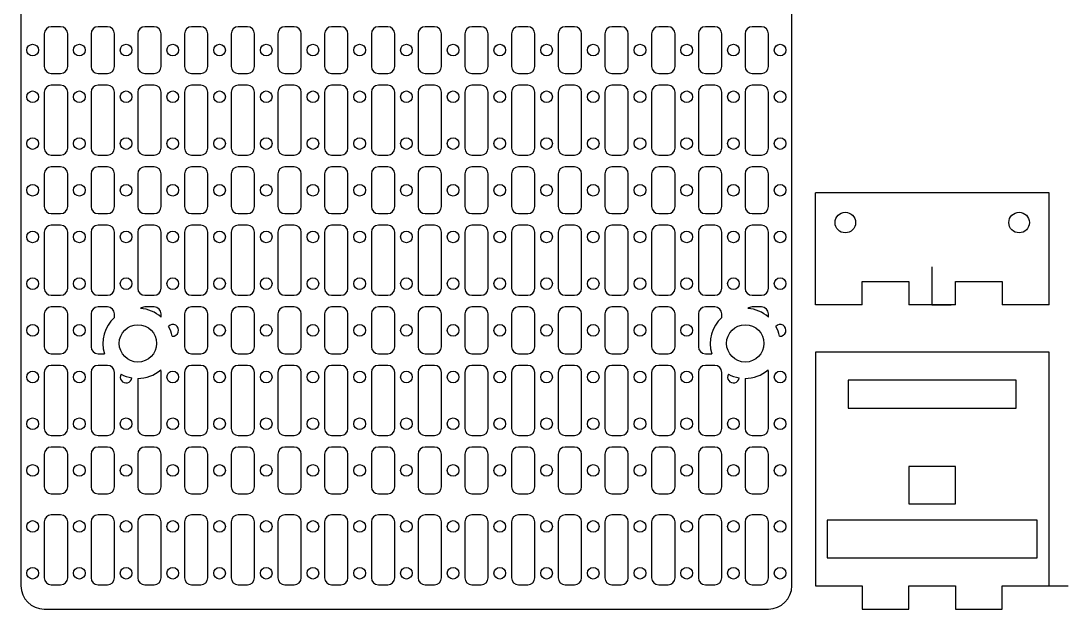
# Model space of a CAD drawing. Header units: millimetres. Extents: x -845 to 314, y -782 to 32.
# Drawn here: x -520 to -295.8, y -235 to -109.1 of the extents above; entities that cross this region are included whole.
import ezdxf

# ---------------------------------------------------------------- set-up
doc = ezdxf.new("R2010")
doc.units = ezdxf.units.MM
doc.header["$PDSIZE"] = -1

msp = doc.modelspace()

# ---------------------------------------------------------------- linework, layer by layer
at = {"color": 7, "linetype": 'Continuous', "lineweight": 25}
for p, q in [((-519.95, 27.18), (-519.95, -230)), ((-354.95, -230), (-354.95, 27.18)), ((-514.95, -111.82), (-514.95, -118.82)), ((-511.45, -110.32), (-513.45, -110.32)), ((-509.95, -118.82), (-509.95, -111.82)), ((-504.95, -111.82), (-504.95, -118.82)), ((-501.45, -110.32), (-503.45, -110.32)), ((-499.95, -118.82), (-499.95, -111.82)), ((-494.95, -111.82), (-494.95, -118.82)), ((-491.45, -110.32), (-493.45, -110.32)), ((-489.95, -118.82), (-489.95, -111.82)), ((-484.95, -111.82), (-484.95, -118.82)), ((-481.45, -110.32), (-483.45, -110.32)), ((-479.95, -118.82), (-479.95, -111.82)), ((-474.95, -111.82), (-474.95, -118.82)), ((-471.45, -110.32), (-473.45, -110.32)), ((-469.95, -118.82), (-469.95, -111.82)), ((-464.95, -111.82), (-464.95, -118.82)), ((-461.45, -110.32), (-463.45, -110.32)), ((-459.95, -118.82), (-459.95, -111.82)), ((-454.95, -111.82), (-454.95, -118.82)), ((-451.45, -110.32), (-453.45, -110.32)), ((-449.95, -118.82), (-449.95, -111.82)), ((-444.95, -111.82), (-444.95, -118.82)), ((-441.45, -110.32), (-443.45, -110.32)), ((-439.95, -118.82), (-439.95, -111.82)), ((-434.95, -111.82), (-434.95, -118.82)), ((-431.45, -110.32), (-433.45, -110.32)), ((-429.95, -118.82), (-429.95, -111.82)), ((-424.95, -111.82), (-424.95, -118.82)), ((-421.45, -110.32), (-423.45, -110.32)), ((-419.95, -118.82), (-419.95, -111.82)), ((-414.95, -111.82), (-414.95, -118.82)), ((-411.45, -110.32), (-413.45, -110.32)), ((-409.95, -118.82), (-409.95, -111.82)), ((-404.95, -111.82), (-404.95, -118.82)), ((-401.45, -110.32), (-403.45, -110.32)), ((-399.95, -118.82), (-399.95, -111.82)), ((-394.95, -111.82), (-394.95, -118.82)), ((-391.45, -110.32), (-393.45, -110.32)), ((-389.95, -118.82), (-389.95, -111.82)), ((-384.95, -111.82), (-384.95, -118.82)), ((-381.45, -110.32), (-383.45, -110.32)), ((-379.95, -118.82), (-379.95, -111.82)), ((-374.95, -111.82), (-374.95, -118.82)), ((-371.45, -110.32), (-373.45, -110.32)), ((-369.95, -118.82), (-369.95, -111.82)), ((-364.95, -111.82), (-364.95, -118.82)), ((-361.45, -110.32), (-363.45, -110.32)), ((-359.95, -118.82), (-359.95, -111.82)), ((-513.45, -120.32), (-511.45, -120.32)), ((-503.45, -120.32), (-501.45, -120.32)), ((-493.45, -120.32), (-491.45, -120.32)), ((-483.45, -120.32), (-481.45, -120.32)), ((-473.45, -120.32), (-471.45, -120.32)), ((-463.45, -120.32), (-461.45, -120.32)), ((-453.45, -120.32), (-451.45, -120.32)), ((-443.45, -120.32), (-441.45, -120.32)), ((-433.45, -120.32), (-431.45, -120.32)), ((-423.45, -120.32), (-421.45, -120.32)), ((-413.45, -120.32), (-411.45, -120.32)), ((-403.45, -120.32), (-401.45, -120.32)), ((-393.45, -120.32), (-391.45, -120.32)), ((-383.45, -120.32), (-381.45, -120.32)), ((-373.45, -120.32), (-371.45, -120.32)), ((-363.45, -120.32), (-361.45, -120.32)), ((-511.45, -122.82), (-513.45, -122.82)), ((-501.45, -122.82), (-503.45, -122.82)), ((-491.45, -122.82), (-493.45, -122.82)), ((-481.45, -122.82), (-483.45, -122.82)), ((-471.45, -122.82), (-473.45, -122.82)), ((-461.45, -122.82), (-463.45, -122.82)), ((-451.45, -122.82), (-453.45, -122.82)), ((-441.45, -122.82), (-443.45, -122.82)), ((-431.45, -122.82), (-433.45, -122.82)), ((-421.45, -122.82), (-423.45, -122.82)), ((-411.45, -122.82), (-413.45, -122.82)), ((-401.45, -122.82), (-403.45, -122.82)), ((-391.45, -122.82), (-393.45, -122.82)), ((-381.45, -122.82), (-383.45, -122.82)), ((-371.45, -122.82), (-373.45, -122.82)), ((-361.45, -122.82), (-363.45, -122.82)), ((-514.95, -124.32), (-514.95, -136.32)), ((-509.95, -136.32), (-509.95, -124.32)), ((-504.95, -124.32), (-504.95, -136.32)), ((-499.95, -136.32), (-499.95, -124.32)), ((-494.95, -124.32), (-494.95, -136.32)), ((-489.95, -136.32), (-489.95, -124.32)), ((-484.95, -124.32), (-484.95, -136.32)), ((-479.95, -136.32), (-479.95, -124.32)), ((-474.95, -124.32), (-474.95, -136.32)), ((-469.95, -136.32), (-469.95, -124.32)), ((-464.95, -124.32), (-464.95, -136.32)), ((-459.95, -136.32), (-459.95, -124.32)), ((-454.95, -124.32), (-454.95, -136.32)), ((-449.95, -136.32), (-449.95, -124.32)), ((-444.95, -124.32), (-444.95, -136.32)), ((-439.95, -136.32), (-439.95, -124.32)), ((-434.95, -124.32), (-434.95, -136.32)), ((-429.95, -136.32), (-429.95, -124.32)), ((-424.95, -124.32), (-424.95, -136.32)), ((-419.95, -136.32), (-419.95, -124.32)), ((-414.95, -124.32), (-414.95, -136.32)), ((-409.95, -136.32), (-409.95, -124.32)), ((-404.95, -124.32), (-404.95, -136.32)), ((-399.95, -136.32), (-399.95, -124.32)), ((-394.95, -124.32), (-394.95, -136.32)), ((-389.95, -136.32), (-389.95, -124.32)), ((-384.95, -124.32), (-384.95, -136.32)), ((-379.95, -136.32), (-379.95, -124.32)), ((-374.95, -124.32), (-374.95, -136.32)), ((-369.95, -136.32), (-369.95, -124.32)), ((-364.95, -124.32), (-364.95, -136.32)), ((-359.95, -136.32), (-359.95, -124.32)), ((-513.45, -137.82), (-511.45, -137.82)), ((-503.45, -137.82), (-501.45, -137.82)), ((-493.45, -137.82), (-491.45, -137.82)), ((-483.45, -137.82), (-481.45, -137.82)), ((-473.45, -137.82), (-471.45, -137.82)), ((-463.45, -137.82), (-461.45, -137.82)), ((-453.45, -137.82), (-451.45, -137.82)), ((-443.45, -137.82), (-441.45, -137.82)), ((-433.45, -137.82), (-431.45, -137.82)), ((-423.45, -137.82), (-421.45, -137.82)), ((-413.45, -137.82), (-411.45, -137.82)), ((-403.45, -137.82), (-401.45, -137.82)), ((-393.45, -137.82), (-391.45, -137.82)), ((-383.45, -137.82), (-381.45, -137.82)), ((-373.45, -137.82), (-371.45, -137.82)), ((-363.45, -137.82), (-361.45, -137.82)), ((-511.45, -140.32), (-513.45, -140.32)), ((-501.45, -140.32), (-503.45, -140.32)), ((-491.45, -140.32), (-493.45, -140.32)), ((-481.45, -140.32), (-483.45, -140.32)), ((-471.45, -140.32), (-473.45, -140.32)), ((-461.45, -140.32), (-463.45, -140.32)), ((-451.45, -140.32), (-453.45, -140.32)), ((-441.45, -140.32), (-443.45, -140.32)), ((-431.45, -140.32), (-433.45, -140.32)), ((-421.45, -140.32), (-423.45, -140.32)), ((-411.45, -140.32), (-413.45, -140.32)), ((-401.45, -140.32), (-403.45, -140.32)), ((-391.45, -140.32), (-393.45, -140.32)), ((-381.45, -140.32), (-383.45, -140.32)), ((-371.45, -140.32), (-373.45, -140.32)), ((-361.45, -140.32), (-363.45, -140.32)), ((-514.95, -141.82), (-514.95, -148.82)), ((-509.95, -148.82), (-509.95, -141.82)), ((-504.95, -141.82), (-504.95, -148.82)), ((-499.95, -148.82), (-499.95, -141.82)), ((-494.95, -141.82), (-494.95, -148.82)), ((-489.95, -148.82), (-489.95, -141.82)), ((-484.95, -141.82), (-484.95, -148.82)), ((-479.95, -148.82), (-479.95, -141.82)), ((-474.95, -141.82), (-474.95, -148.82)), ((-469.95, -148.82), (-469.95, -141.82)), ((-464.95, -141.82), (-464.95, -148.82)), ((-459.95, -148.82), (-459.95, -141.82)), ((-454.95, -141.82), (-454.95, -148.82)), ((-449.95, -148.82), (-449.95, -141.82)), ((-444.95, -141.82), (-444.95, -148.82)), ((-439.95, -148.82), (-439.95, -141.82)), ((-434.95, -141.82), (-434.95, -148.82)), ((-429.95, -148.82), (-429.95, -141.82)), ((-424.95, -141.82), (-424.95, -148.82)), ((-419.95, -148.82), (-419.95, -141.82)), ((-414.95, -141.82), (-414.95, -148.82)), ((-409.95, -148.82), (-409.95, -141.82)), ((-404.95, -141.82), (-404.95, -148.82)), ((-399.95, -148.82), (-399.95, -141.82)), ((-394.95, -141.82), (-394.95, -148.82)), ((-389.95, -148.82), (-389.95, -141.82)), ((-384.95, -141.82), (-384.95, -148.82)), ((-379.95, -148.82), (-379.95, -141.82)), ((-374.95, -141.82), (-374.95, -148.82)), ((-369.95, -148.82), (-369.95, -141.82)), ((-364.95, -141.82), (-364.95, -148.82)), ((-359.95, -148.82), (-359.95, -141.82)), ((-349.9, -169.85), (-349.9, -145.85)), ((-299.9, -145.85), (-349.9, -145.85)), ((-299.9, -169.85), (-299.9, -145.85)), ((-513.45, -150.32), (-511.45, -150.32)), ((-503.45, -150.32), (-501.45, -150.32)), ((-493.45, -150.32), (-491.45, -150.32)), ((-483.45, -150.32), (-481.45, -150.32)), ((-473.45, -150.32), (-471.45, -150.32)), ((-463.45, -150.32), (-461.45, -150.32)), ((-453.45, -150.32), (-451.45, -150.32)), ((-443.45, -150.32), (-441.45, -150.32)), ((-433.45, -150.32), (-431.45, -150.32)), ((-423.45, -150.32), (-421.45, -150.32)), ((-413.45, -150.32), (-411.45, -150.32)), ((-403.45, -150.32), (-401.45, -150.32)), ((-393.45, -150.32), (-391.45, -150.32)), ((-383.45, -150.32), (-381.45, -150.32)), ((-373.45, -150.32), (-371.45, -150.32)), ((-363.45, -150.32), (-361.45, -150.32)), ((-514.95, -154.32), (-514.95, -166.32)), ((-511.45, -152.82), (-513.45, -152.82)), ((-509.95, -166.32), (-509.95, -154.32)), ((-504.95, -154.32), (-504.95, -166.32)), ((-501.45, -152.82), (-503.45, -152.82)), ((-499.95, -166.32), (-499.95, -154.32)), ((-494.95, -154.32), (-494.95, -166.32)), ((-491.45, -152.82), (-493.45, -152.82)), ((-489.95, -166.32), (-489.95, -154.32)), ((-484.95, -154.32), (-484.95, -166.32)), ((-481.45, -152.82), (-483.45, -152.82)), ((-479.95, -166.32), (-479.95, -154.32)), ((-474.95, -154.32), (-474.95, -166.32)), ((-471.45, -152.82), (-473.45, -152.82)), ((-469.95, -166.32), (-469.95, -154.32)), ((-464.95, -154.32), (-464.95, -166.32)), ((-461.45, -152.82), (-463.45, -152.82)), ((-459.95, -166.32), (-459.95, -154.32)), ((-454.95, -154.32), (-454.95, -166.32)), ((-451.45, -152.82), (-453.45, -152.82)), ((-449.95, -166.32), (-449.95, -154.32)), ((-444.95, -154.32), (-444.95, -166.32)), ((-441.45, -152.82), (-443.45, -152.82)), ((-439.95, -166.32), (-439.95, -154.32)), ((-434.95, -154.32), (-434.95, -166.32)), ((-431.45, -152.82), (-433.45, -152.82)), ((-429.95, -166.32), (-429.95, -154.32)), ((-424.95, -154.32), (-424.95, -166.32)), ((-421.45, -152.82), (-423.45, -152.82)), ((-419.95, -166.32), (-419.95, -154.32)), ((-414.95, -154.32), (-414.95, -166.32)), ((-411.45, -152.82), (-413.45, -152.82)), ((-409.95, -166.32), (-409.95, -154.32)), ((-404.95, -154.32), (-404.95, -166.32)), ((-401.45, -152.82), (-403.45, -152.82)), ((-399.95, -166.32), (-399.95, -154.32)), ((-394.95, -154.32), (-394.95, -166.32)), ((-391.45, -152.82), (-393.45, -152.82)), ((-389.95, -166.32), (-389.95, -154.32)), ((-384.95, -154.32), (-384.95, -166.32)), ((-381.45, -152.82), (-383.45, -152.82)), ((-379.95, -166.32), (-379.95, -154.32)), ((-374.95, -154.32), (-374.95, -166.32)), ((-371.45, -152.82), (-373.45, -152.82)), ((-369.95, -166.32), (-369.95, -154.32)), ((-364.95, -154.32), (-364.95, -166.32)), ((-361.45, -152.82), (-363.45, -152.82)), ((-359.95, -166.32), (-359.95, -154.32)), ((-339.9, -164.85), (-329.9, -164.85)), ((-339.9, -169.85), (-339.9, -164.85)), ((-329.9, -164.85), (-329.9, -169.85)), ((-319.9, -164.85), (-309.9, -164.85)), ((-319.9, -169.85), (-319.9, -164.85)), ((-309.9, -164.85), (-309.9, -169.85)), ((-513.45, -167.82), (-511.45, -167.82)), ((-503.45, -167.82), (-501.45, -167.82)), ((-493.45, -167.82), (-491.45, -167.82)), ((-483.45, -167.82), (-481.45, -167.82)), ((-473.45, -167.82), (-471.45, -167.82)), ((-463.45, -167.82), (-461.45, -167.82)), ((-453.45, -167.82), (-451.45, -167.82)), ((-443.45, -167.82), (-441.45, -167.82)), ((-433.45, -167.82), (-431.45, -167.82)), ((-423.45, -167.82), (-421.45, -167.82)), ((-413.45, -167.82), (-411.45, -167.82)), ((-403.45, -167.82), (-401.45, -167.82)), ((-393.45, -167.82), (-391.45, -167.82)), ((-383.45, -167.82), (-381.45, -167.82)), ((-373.45, -167.82), (-371.45, -167.82)), ((-363.45, -167.82), (-361.45, -167.82)), ((-511.45, -170.32), (-513.45, -170.32)), ((-501.45, -170.32), (-503.45, -170.32)), ((-491.45, -170.32), (-493.45, -170.32)), ((-481.45, -170.32), (-483.45, -170.32)), ((-471.45, -170.32), (-473.45, -170.32)), ((-461.45, -170.32), (-463.45, -170.32)), ((-451.45, -170.32), (-453.45, -170.32)), ((-441.45, -170.32), (-443.45, -170.32)), ((-431.45, -170.32), (-433.45, -170.32)), ((-421.45, -170.32), (-423.45, -170.32)), ((-411.45, -170.32), (-413.45, -170.32)), ((-401.45, -170.32), (-403.45, -170.32)), ((-391.45, -170.32), (-393.45, -170.32)), ((-381.45, -170.32), (-383.45, -170.32)), ((-371.45, -170.32), (-373.45, -170.32)), ((-361.45, -170.32), (-363.45, -170.32)), ((-339.9, -169.85), (-349.9, -169.85)), ((-319.9, -169.85), (-329.9, -169.85)), ((-299.9, -169.85), (-309.9, -169.85)), ((-514.95, -171.82), (-514.95, -178.82)), ((-509.95, -178.82), (-509.95, -171.82)), ((-504.95, -171.82), (-504.95, -178.82)), ((-499.95, -172.55), (-499.95, -171.82)), ((-489.95, -172.49), (-489.95, -171.82)), ((-484.95, -171.82), (-484.95, -178.82)), ((-479.95, -178.82), (-479.95, -171.82)), ((-474.95, -171.82), (-474.95, -178.82)), ((-469.95, -178.82), (-469.95, -171.82)), ((-464.95, -171.82), (-464.95, -178.82)), ((-459.95, -178.82), (-459.95, -171.82)), ((-454.95, -171.82), (-454.95, -178.82)), ((-449.95, -178.82), (-449.95, -171.82)), ((-444.95, -171.82), (-444.95, -178.82)), ((-439.95, -178.82), (-439.95, -171.82)), ((-434.95, -171.82), (-434.95, -178.82)), ((-429.95, -178.82), (-429.95, -171.82)), ((-424.95, -171.82), (-424.95, -178.82)), ((-419.95, -178.82), (-419.95, -171.82)), ((-414.95, -171.82), (-414.95, -178.82)), ((-409.95, -178.82), (-409.95, -171.82)), ((-404.95, -171.82), (-404.95, -178.82)), ((-399.95, -178.82), (-399.95, -171.82)), ((-394.95, -171.82), (-394.95, -178.82)), ((-389.95, -178.82), (-389.95, -171.82)), ((-384.95, -171.82), (-384.95, -178.82)), ((-379.95, -178.82), (-379.95, -171.82)), ((-374.95, -171.82), (-374.95, -178.82)), ((-369.95, -172.55), (-369.95, -171.82)), ((-359.95, -172.49), (-359.95, -171.82)), ((-513.45, -180.32), (-511.45, -180.32)), ((-503.45, -180.32), (-502.09, -180.32)), ((-483.45, -180.32), (-481.45, -180.32)), ((-473.45, -180.32), (-471.45, -180.32)), ((-463.45, -180.32), (-461.45, -180.32)), ((-453.45, -180.32), (-451.45, -180.32)), ((-443.45, -180.32), (-441.45, -180.32)), ((-433.45, -180.32), (-431.45, -180.32)), ((-423.45, -180.32), (-421.45, -180.32)), ((-413.45, -180.32), (-411.45, -180.32)), ((-403.45, -180.32), (-401.45, -180.32)), ((-393.45, -180.32), (-391.45, -180.32)), ((-383.45, -180.32), (-381.45, -180.32)), ((-373.45, -180.32), (-372.09, -180.32)), ((-349.9, -180), (-349.9, -230)), ((-299.9, -180), (-349.9, -180)), ((-299.9, -230), (-299.9, -180)), ((-511.45, -182.82), (-513.45, -182.82)), ((-501.45, -182.82), (-503.45, -182.82)), ((-481.45, -182.82), (-483.45, -182.82)), ((-471.45, -182.82), (-473.45, -182.82)), ((-461.45, -182.82), (-463.45, -182.82)), ((-451.45, -182.82), (-453.45, -182.82)), ((-441.45, -182.82), (-443.45, -182.82)), ((-431.45, -182.82), (-433.45, -182.82)), ((-421.45, -182.82), (-423.45, -182.82)), ((-411.45, -182.82), (-413.45, -182.82)), ((-401.45, -182.82), (-403.45, -182.82)), ((-391.45, -182.82), (-393.45, -182.82)), ((-381.45, -182.82), (-383.45, -182.82)), ((-371.45, -182.82), (-373.45, -182.82)), ((-514.95, -184.32), (-514.95, -196.32)), ((-509.95, -196.32), (-509.95, -184.32)), ((-504.95, -184.32), (-504.95, -196.32)), ((-499.95, -196.32), (-499.95, -184.32)), ((-494.95, -185.61), (-494.95, -196.32)), ((-489.95, -196.32), (-489.95, -184.32)), ((-484.95, -184.32), (-484.95, -196.32)), ((-479.95, -196.32), (-479.95, -184.32)), ((-474.95, -184.32), (-474.95, -196.32)), ((-469.95, -196.32), (-469.95, -184.32)), ((-464.95, -184.32), (-464.95, -196.32)), ((-459.95, -196.32), (-459.95, -184.32)), ((-454.95, -184.32), (-454.95, -196.32)), ((-449.95, -196.32), (-449.95, -184.32)), ((-444.95, -184.32), (-444.95, -196.32)), ((-439.95, -196.32), (-439.95, -184.32)), ((-434.95, -184.32), (-434.95, -196.32)), ((-429.95, -196.32), (-429.95, -184.32)), ((-424.95, -184.32), (-424.95, -196.32)), ((-419.95, -196.32), (-419.95, -184.32)), ((-414.95, -184.32), (-414.95, -196.32)), ((-409.95, -196.32), (-409.95, -184.32)), ((-404.95, -184.32), (-404.95, -196.32)), ((-399.95, -196.32), (-399.95, -184.32)), ((-394.95, -184.32), (-394.95, -196.32)), ((-389.95, -196.32), (-389.95, -184.32)), ((-384.95, -184.32), (-384.95, -196.32)), ((-379.95, -196.32), (-379.95, -184.32)), ((-374.95, -184.32), (-374.95, -196.32)), ((-369.95, -196.32), (-369.95, -184.32)), ((-364.95, -185.61), (-364.95, -196.32)), ((-359.95, -196.32), (-359.95, -184.32)), ((-306.9, -186), (-342.9, -186)), ((-342.9, -186), (-342.9, -192)), ((-306.9, -192), (-306.9, -186)), ((-342.9, -192), (-306.9, -192)), ((-513.45, -197.82), (-511.45, -197.82)), ((-503.45, -197.82), (-501.45, -197.82)), ((-493.45, -197.82), (-491.45, -197.82)), ((-483.45, -197.82), (-481.45, -197.82)), ((-473.45, -197.82), (-471.45, -197.82)), ((-463.45, -197.82), (-461.45, -197.82)), ((-453.45, -197.82), (-451.45, -197.82)), ((-443.45, -197.82), (-441.45, -197.82)), ((-433.45, -197.82), (-431.45, -197.82)), ((-423.45, -197.82), (-421.45, -197.82)), ((-413.45, -197.82), (-411.45, -197.82)), ((-403.45, -197.82), (-401.45, -197.82)), ((-393.45, -197.82), (-391.45, -197.82)), ((-383.45, -197.82), (-381.45, -197.82)), ((-373.45, -197.82), (-371.45, -197.82)), ((-363.45, -197.82), (-361.45, -197.82)), ((-511.45, -200.32), (-513.45, -200.32)), ((-501.45, -200.32), (-503.45, -200.32)), ((-491.45, -200.32), (-493.45, -200.32)), ((-481.45, -200.32), (-483.45, -200.32)), ((-471.45, -200.32), (-473.45, -200.32)), ((-461.45, -200.32), (-463.45, -200.32)), ((-451.45, -200.32), (-453.45, -200.32)), ((-441.45, -200.32), (-443.45, -200.32)), ((-431.45, -200.32), (-433.45, -200.32)), ((-421.45, -200.32), (-423.45, -200.32)), ((-411.45, -200.32), (-413.45, -200.32)), ((-401.45, -200.32), (-403.45, -200.32)), ((-391.45, -200.32), (-393.45, -200.32)), ((-381.45, -200.32), (-383.45, -200.32)), ((-371.45, -200.32), (-373.45, -200.32)), ((-361.45, -200.32), (-363.45, -200.32)), ((-514.95, -201.82), (-514.95, -208.82)), ((-509.95, -208.82), (-509.95, -201.82)), ((-504.95, -201.82), (-504.95, -208.82)), ((-499.95, -208.82), (-499.95, -201.82)), ((-494.95, -201.82), (-494.95, -208.82)), ((-489.95, -208.82), (-489.95, -201.82)), ((-484.95, -201.82), (-484.95, -208.82)), ((-479.95, -208.82), (-479.95, -201.82)), ((-474.95, -201.82), (-474.95, -208.82)), ((-469.95, -208.82), (-469.95, -201.82)), ((-464.95, -201.82), (-464.95, -208.82)), ((-459.95, -208.82), (-459.95, -201.82)), ((-454.95, -201.82), (-454.95, -208.82)), ((-449.95, -208.82), (-449.95, -201.82)), ((-444.95, -201.82), (-444.95, -208.82)), ((-439.95, -208.82), (-439.95, -201.82)), ((-434.95, -201.82), (-434.95, -208.82)), ((-429.95, -208.82), (-429.95, -201.82)), ((-424.95, -201.82), (-424.95, -208.82)), ((-419.95, -208.82), (-419.95, -201.82)), ((-414.95, -201.82), (-414.95, -208.82)), ((-409.95, -208.82), (-409.95, -201.82)), ((-404.95, -201.82), (-404.95, -208.82)), ((-399.95, -208.82), (-399.95, -201.82)), ((-394.95, -201.82), (-394.95, -208.82)), ((-389.95, -208.82), (-389.95, -201.82)), ((-384.95, -201.82), (-384.95, -208.82)), ((-379.95, -208.82), (-379.95, -201.82)), ((-374.95, -201.82), (-374.95, -208.82)), ((-369.95, -208.82), (-369.95, -201.82)), ((-364.95, -201.82), (-364.95, -208.82)), ((-359.95, -208.82), (-359.95, -201.82)), ((-329.9, -204.5), (-329.9, -212.5)), ((-319.9, -204.5), (-329.9, -204.5)), ((-319.9, -212.5), (-319.9, -204.5)), ((-513.45, -210.32), (-511.45, -210.32)), ((-503.45, -210.32), (-501.45, -210.32)), ((-493.45, -210.32), (-491.45, -210.32)), ((-483.45, -210.32), (-481.45, -210.32)), ((-473.45, -210.32), (-471.45, -210.32)), ((-463.45, -210.32), (-461.45, -210.32)), ((-453.45, -210.32), (-451.45, -210.32)), ((-443.45, -210.32), (-441.45, -210.32)), ((-433.45, -210.32), (-431.45, -210.32)), ((-423.45, -210.32), (-421.45, -210.32)), ((-413.45, -210.32), (-411.45, -210.32)), ((-403.45, -210.32), (-401.45, -210.32)), ((-393.45, -210.32), (-391.45, -210.32)), ((-383.45, -210.32), (-381.45, -210.32)), ((-373.45, -210.32), (-371.45, -210.32)), ((-363.45, -210.32), (-361.45, -210.32)), ((-329.9, -212.5), (-319.9, -212.5)), ((-511.45, -214.82), (-513.45, -214.82)), ((-501.45, -214.82), (-503.45, -214.82)), ((-491.45, -214.82), (-493.45, -214.82)), ((-481.45, -214.82), (-483.45, -214.82)), ((-471.45, -214.82), (-473.45, -214.82)), ((-461.45, -214.82), (-463.45, -214.82)), ((-451.45, -214.82), (-453.45, -214.82)), ((-441.45, -214.82), (-443.45, -214.82)), ((-431.45, -214.82), (-433.45, -214.82)), ((-421.45, -214.82), (-423.45, -214.82)), ((-411.45, -214.82), (-413.45, -214.82)), ((-401.45, -214.82), (-403.45, -214.82)), ((-391.45, -214.82), (-393.45, -214.82)), ((-381.45, -214.82), (-383.45, -214.82)), ((-371.45, -214.82), (-373.45, -214.82)), ((-361.45, -214.82), (-363.45, -214.82)), ((-514.95, -216.32), (-514.95, -228.32)), ((-509.95, -228.32), (-509.95, -216.32)), ((-504.95, -216.32), (-504.95, -228.32)), ((-499.95, -228.32), (-499.95, -216.32)), ((-494.95, -216.32), (-494.95, -228.32)), ((-489.95, -228.32), (-489.95, -216.32)), ((-484.95, -216.32), (-484.95, -228.32)), ((-479.95, -228.32), (-479.95, -216.32)), ((-474.95, -216.32), (-474.95, -228.32)), ((-469.95, -228.32), (-469.95, -216.32)), ((-464.95, -216.32), (-464.95, -228.32)), ((-459.95, -228.32), (-459.95, -216.32)), ((-454.95, -216.32), (-454.95, -228.32)), ((-449.95, -228.32), (-449.95, -216.32)), ((-444.95, -216.32), (-444.95, -228.32)), ((-439.95, -228.32), (-439.95, -216.32)), ((-434.95, -216.32), (-434.95, -228.32)), ((-429.95, -228.32), (-429.95, -216.32)), ((-424.95, -216.32), (-424.95, -228.32)), ((-419.95, -228.32), (-419.95, -216.32)), ((-414.95, -216.32), (-414.95, -228.32)), ((-409.95, -228.32), (-409.95, -216.32)), ((-404.95, -216.32), (-404.95, -228.32)), ((-399.95, -228.32), (-399.95, -216.32)), ((-394.95, -216.32), (-394.95, -228.32)), ((-389.95, -228.32), (-389.95, -216.32)), ((-384.95, -216.32), (-384.95, -228.32)), ((-379.95, -228.32), (-379.95, -216.32)), ((-374.95, -216.32), (-374.95, -228.32)), ((-369.95, -228.32), (-369.95, -216.32)), ((-364.95, -216.32), (-364.95, -228.32)), ((-359.95, -228.32), (-359.95, -216.32)), ((-347.4, -216), (-347.4, -224)), ((-302.4, -216), (-347.4, -216)), ((-302.4, -224), (-302.4, -216)), ((-347.4, -224), (-302.4, -224)), ((-513.45, -229.82), (-511.45, -229.82)), ((-503.45, -229.82), (-501.45, -229.82)), ((-493.45, -229.82), (-491.45, -229.82)), ((-483.45, -229.82), (-481.45, -229.82)), ((-473.45, -229.82), (-471.45, -229.82)), ((-463.45, -229.82), (-461.45, -229.82)), ((-453.45, -229.82), (-451.45, -229.82)), ((-443.45, -229.82), (-441.45, -229.82)), ((-433.45, -229.82), (-431.45, -229.82)), ((-423.45, -229.82), (-421.45, -229.82)), ((-413.45, -229.82), (-411.45, -229.82)), ((-403.45, -229.82), (-401.45, -229.82)), ((-393.45, -229.82), (-391.45, -229.82)), ((-383.45, -229.82), (-381.45, -229.82)), ((-373.45, -229.82), (-371.45, -229.82)), ((-363.45, -229.82), (-361.45, -229.82)), ((-349.9, -230), (-339.9, -230)), ((-339.9, -230), (-339.9, -235)), ((-329.9, -230), (-319.9, -230)), ((-329.9, -235), (-329.9, -230)), ((-319.9, -230), (-319.9, -235)), ((-309.9, -230), (-299.9, -230)), ((-309.9, -235), (-309.9, -230)), ((-514.95, -235), (-359.95, -235)), ((-339.9, -235), (-329.9, -235)), ((-319.9, -235), (-309.9, -235))]:
    msp.add_line(p, q, dxfattribs=at)
at = {"color": 7, "linetype": 'Continuous'}
for p, q in [((-324.9, -169.85), (-324.9, -161.69)), ((-324.9, -169.85), (-320.82, -169.85)), ((-299.9, -230), (-299.9, -221.84)), ((-299.9, -230), (-295.82, -230))]:
    msp.add_line(p, q, dxfattribs=at)
at = {"color": 7, "linetype": 'Continuous', "lineweight": 25}
for centre, radius in [((-517.45, -115.32), 1.25), ((-507.45, -115.32), 1.25), ((-497.45, -115.32), 1.25), ((-487.45, -115.32), 1.25), ((-477.45, -115.32), 1.25), ((-467.45, -115.32), 1.25), ((-457.45, -115.32), 1.25), ((-447.45, -115.32), 1.25), ((-437.45, -115.32), 1.25), ((-427.45, -115.32), 1.25), ((-417.45, -115.32), 1.25), ((-407.45, -115.32), 1.25), ((-397.45, -115.32), 1.25), ((-387.45, -115.32), 1.25), ((-377.45, -115.32), 1.25), ((-367.45, -115.32), 1.25), ((-357.45, -115.32), 1.25), ((-517.45, -125.32), 1.25), ((-507.45, -125.32), 1.25), ((-497.45, -125.32), 1.25), ((-487.45, -125.32), 1.25), ((-477.45, -125.32), 1.25), ((-467.45, -125.32), 1.25), ((-457.45, -125.32), 1.25), ((-447.45, -125.32), 1.25), ((-437.45, -125.32), 1.25), ((-427.45, -125.32), 1.25), ((-417.45, -125.32), 1.25), ((-407.45, -125.32), 1.25), ((-397.45, -125.32), 1.25), ((-387.45, -125.32), 1.25), ((-377.45, -125.32), 1.25), ((-367.45, -125.32), 1.25), ((-357.45, -125.32), 1.25), ((-517.45, -135.32), 1.25), ((-507.45, -135.32), 1.25), ((-497.45, -135.32), 1.25), ((-487.45, -135.32), 1.25), ((-477.45, -135.32), 1.25), ((-467.45, -135.32), 1.25), ((-457.45, -135.32), 1.25), ((-447.45, -135.32), 1.25), ((-437.45, -135.32), 1.25), ((-427.45, -135.32), 1.25), ((-417.45, -135.32), 1.25), ((-407.45, -135.32), 1.25), ((-397.45, -135.32), 1.25), ((-387.45, -135.32), 1.25), ((-377.45, -135.32), 1.25), ((-367.45, -135.32), 1.25), ((-357.45, -135.32), 1.25), ((-517.45, -145.32), 1.25), ((-507.45, -145.32), 1.25), ((-497.45, -145.32), 1.25), ((-487.45, -145.32), 1.25), ((-477.45, -145.32), 1.25), ((-467.45, -145.32), 1.25), ((-457.45, -145.32), 1.25), ((-447.45, -145.32), 1.25), ((-437.45, -145.32), 1.25), ((-427.45, -145.32), 1.25), ((-417.45, -145.32), 1.25), ((-407.45, -145.32), 1.25), ((-397.45, -145.32), 1.25), ((-387.45, -145.32), 1.25), ((-377.45, -145.32), 1.25), ((-367.45, -145.32), 1.25), ((-357.45, -145.32), 1.25), ((-343.5, -152.25), 2.2), ((-306.3, -152.25), 2.2), ((-517.45, -155.32), 1.25), ((-507.45, -155.32), 1.25), ((-497.45, -155.32), 1.25), ((-487.45, -155.32), 1.25), ((-477.45, -155.32), 1.25), ((-467.45, -155.32), 1.25), ((-457.45, -155.32), 1.25), ((-447.45, -155.32), 1.25), ((-437.45, -155.32), 1.25), ((-427.45, -155.32), 1.25), ((-417.45, -155.32), 1.25), ((-407.45, -155.32), 1.25), ((-397.45, -155.32), 1.25), ((-387.45, -155.32), 1.25), ((-377.45, -155.32), 1.25), ((-367.45, -155.32), 1.25), ((-357.45, -155.32), 1.25), ((-517.45, -165.32), 1.25), ((-507.45, -165.32), 1.25), ((-497.45, -165.32), 1.25), ((-487.45, -165.32), 1.25), ((-477.45, -165.32), 1.25), ((-467.45, -165.32), 1.25), ((-457.45, -165.32), 1.25), ((-447.45, -165.32), 1.25), ((-437.45, -165.32), 1.25), ((-427.45, -165.32), 1.25), ((-417.45, -165.32), 1.25), ((-407.45, -165.32), 1.25), ((-397.45, -165.32), 1.25), ((-387.45, -165.32), 1.25), ((-377.45, -165.32), 1.25), ((-367.45, -165.32), 1.25), ((-357.45, -165.32), 1.25), ((-517.45, -175.32), 1.25), ((-507.45, -175.32), 1.25), ((-494.92, -178.11), 4), ((-477.45, -175.32), 1.25), ((-467.45, -175.32), 1.25), ((-457.45, -175.32), 1.25), ((-447.45, -175.32), 1.25), ((-437.45, -175.32), 1.25), ((-427.45, -175.32), 1.25), ((-417.45, -175.32), 1.25), ((-407.45, -175.32), 1.25), ((-397.45, -175.32), 1.25), ((-387.45, -175.32), 1.25), ((-377.45, -175.32), 1.25), ((-364.92, -178.11), 4), ((-517.45, -185.32), 1.25), ((-507.45, -185.32), 1.25), ((-487.45, -185.32), 1.25), ((-477.45, -185.32), 1.25), ((-467.45, -185.32), 1.25), ((-457.45, -185.32), 1.25), ((-447.45, -185.32), 1.25), ((-437.45, -185.32), 1.25), ((-427.45, -185.32), 1.25), ((-417.45, -185.32), 1.25), ((-407.45, -185.32), 1.25), ((-397.45, -185.32), 1.25), ((-387.45, -185.32), 1.25), ((-377.45, -185.32), 1.25), ((-357.45, -185.32), 1.25), ((-517.45, -195.32), 1.25), ((-507.45, -195.32), 1.25), ((-497.45, -195.32), 1.25), ((-487.45, -195.32), 1.25), ((-477.45, -195.32), 1.25), ((-467.45, -195.32), 1.25), ((-457.45, -195.32), 1.25), ((-447.45, -195.32), 1.25), ((-437.45, -195.32), 1.25), ((-427.45, -195.32), 1.25), ((-417.45, -195.32), 1.25), ((-407.45, -195.32), 1.25), ((-397.45, -195.32), 1.25), ((-387.45, -195.32), 1.25), ((-377.45, -195.32), 1.25), ((-367.45, -195.32), 1.25), ((-357.45, -195.32), 1.25), ((-517.45, -205.32), 1.25), ((-507.45, -205.32), 1.25), ((-497.45, -205.32), 1.25), ((-487.45, -205.32), 1.25), ((-477.45, -205.32), 1.25), ((-467.45, -205.32), 1.25), ((-457.45, -205.32), 1.25), ((-447.45, -205.32), 1.25), ((-437.45, -205.32), 1.25), ((-427.45, -205.32), 1.25), ((-417.45, -205.32), 1.25), ((-407.45, -205.32), 1.25), ((-397.45, -205.32), 1.25), ((-387.45, -205.32), 1.25), ((-377.45, -205.32), 1.25), ((-367.45, -205.32), 1.25), ((-357.45, -205.32), 1.25), ((-517.45, -217.32), 1.25), ((-507.45, -217.32), 1.25), ((-497.45, -217.32), 1.25), ((-487.45, -217.32), 1.25), ((-477.45, -217.32), 1.25), ((-467.45, -217.32), 1.25), ((-457.45, -217.32), 1.25), ((-447.45, -217.32), 1.25), ((-437.45, -217.32), 1.25), ((-427.45, -217.32), 1.25), ((-417.45, -217.32), 1.25), ((-407.45, -217.32), 1.25), ((-397.45, -217.32), 1.25), ((-387.45, -217.32), 1.25), ((-377.45, -217.32), 1.25), ((-367.45, -217.32), 1.25), ((-357.45, -217.32), 1.25), ((-517.45, -227.32), 1.25), ((-507.45, -227.32), 1.25), ((-497.45, -227.32), 1.25), ((-487.45, -227.32), 1.25), ((-477.45, -227.32), 1.25), ((-467.45, -227.32), 1.25), ((-457.45, -227.32), 1.25), ((-447.45, -227.32), 1.25), ((-437.45, -227.32), 1.25), ((-427.45, -227.32), 1.25), ((-417.45, -227.32), 1.25), ((-407.45, -227.32), 1.25), ((-397.45, -227.32), 1.25), ((-387.45, -227.32), 1.25), ((-377.45, -227.32), 1.25), ((-367.45, -227.32), 1.25), ((-357.45, -227.32), 1.25)]:
    msp.add_circle(centre, radius, dxfattribs=at)
for centre, radius, start, end in [((-513.45, -111.82), 1.5, 90, 180), ((-511.45, -111.82), 1.5, 360, 90), ((-503.45, -111.82), 1.5, 90, 180), ((-501.45, -111.82), 1.5, 360, 90), ((-493.45, -111.82), 1.5, 90, 180), ((-491.45, -111.82), 1.5, 0, 90), ((-483.45, -111.82), 1.5, 90, 180), ((-481.45, -111.82), 1.5, 0, 90), ((-473.45, -111.82), 1.5, 90, 180), ((-471.45, -111.82), 1.5, 0, 90), ((-463.45, -111.82), 1.5, 90, 180), ((-461.45, -111.82), 1.5, 0, 90), ((-453.45, -111.82), 1.5, 90, 180), ((-451.45, -111.82), 1.5, 0, 90), ((-443.45, -111.82), 1.5, 90, 180), ((-441.45, -111.82), 1.5, 0, 90), ((-433.45, -111.82), 1.5, 90, 180), ((-431.45, -111.82), 1.5, 0, 90), ((-423.45, -111.82), 1.5, 90, 180), ((-421.45, -111.82), 1.5, 0, 90), ((-413.45, -111.82), 1.5, 90, 180), ((-411.45, -111.82), 1.5, 0, 90), ((-403.45, -111.82), 1.5, 90, 180), ((-401.45, -111.82), 1.5, 0, 90), ((-393.45, -111.82), 1.5, 90, 180), ((-391.45, -111.82), 1.5, 0, 90), ((-383.45, -111.82), 1.5, 90, 180), ((-381.45, -111.82), 1.5, 0, 90), ((-373.45, -111.82), 1.5, 90, 180), ((-371.45, -111.82), 1.5, 0, 90), ((-363.45, -111.82), 1.5, 90, 180), ((-361.45, -111.82), 1.5, 0, 90), ((-513.45, -118.82), 1.5, 180, 270), ((-511.45, -118.82), 1.5, 270, 360), ((-503.45, -118.82), 1.5, 180, 270), ((-501.45, -118.82), 1.5, 270, 0), ((-493.45, -118.82), 1.5, 180, 270), ((-491.45, -118.82), 1.5, 270, 0), ((-483.45, -118.82), 1.5, 180, 270), ((-481.45, -118.82), 1.5, 270, 0), ((-473.45, -118.82), 1.5, 180, 270), ((-471.45, -118.82), 1.5, 270, 0), ((-463.45, -118.82), 1.5, 180, 270), ((-461.45, -118.82), 1.5, 270, 0), ((-453.45, -118.82), 1.5, 180, 270), ((-451.45, -118.82), 1.5, 270, 0), ((-443.45, -118.82), 1.5, 180, 270), ((-441.45, -118.82), 1.5, 270, 0), ((-433.45, -118.82), 1.5, 180, 270), ((-431.45, -118.82), 1.5, 270, 0), ((-423.45, -118.82), 1.5, 180, 270), ((-421.45, -118.82), 1.5, 270, 0), ((-413.45, -118.82), 1.5, 180, 270), ((-411.45, -118.82), 1.5, 270, 0), ((-403.45, -118.82), 1.5, 180, 270), ((-401.45, -118.82), 1.5, 270, 0), ((-393.45, -118.82), 1.5, 180, 270), ((-391.45, -118.82), 1.5, 270, 360), ((-383.45, -118.82), 1.5, 180, 270), ((-381.45, -118.82), 1.5, 270, 0), ((-373.45, -118.82), 1.5, 180, 270), ((-371.45, -118.82), 1.5, 270, 0), ((-363.45, -118.82), 1.5, 180, 270), ((-361.45, -118.82), 1.5, 270, 0), ((-513.45, -124.32), 1.5, 90, 180), ((-511.45, -124.32), 1.5, 0, 90), ((-503.45, -124.32), 1.5, 90, 180), ((-501.45, -124.32), 1.5, 360, 90), ((-493.45, -124.32), 1.5, 90, 180), ((-491.45, -124.32), 1.5, 0, 90), ((-483.45, -124.32), 1.5, 90, 180), ((-481.45, -124.32), 1.5, 0, 90), ((-473.45, -124.32), 1.5, 90, 180), ((-471.45, -124.32), 1.5, 0, 90), ((-463.45, -124.32), 1.5, 90, 180), ((-461.45, -124.32), 1.5, 0, 90), ((-453.45, -124.32), 1.5, 90, 180), ((-451.45, -124.32), 1.5, 0, 90), ((-443.45, -124.32), 1.5, 90, 180), ((-441.45, -124.32), 1.5, 0, 90), ((-433.45, -124.32), 1.5, 90, 180), ((-431.45, -124.32), 1.5, 0, 90), ((-423.45, -124.32), 1.5, 90, 180), ((-421.45, -124.32), 1.5, 0, 90), ((-413.45, -124.32), 1.5, 90, 180), ((-411.45, -124.32), 1.5, 0, 90), ((-403.45, -124.32), 1.5, 90, 180), ((-401.45, -124.32), 1.5, 0, 90), ((-393.45, -124.32), 1.5, 90, 180), ((-391.45, -124.32), 1.5, 0, 90), ((-383.45, -124.32), 1.5, 90, 180), ((-381.45, -124.32), 1.5, 0, 90), ((-373.45, -124.32), 1.5, 90, 180), ((-371.45, -124.32), 1.5, 360, 90), ((-363.45, -124.32), 1.5, 90, 180), ((-361.45, -124.32), 1.5, 360, 90), ((-513.45, -136.32), 1.5, 180, 270), ((-511.45, -136.32), 1.5, 270, 360), ((-503.45, -136.32), 1.5, 180, 270), ((-501.45, -136.32), 1.5, 270, 0), ((-493.45, -136.32), 1.5, 180, 270), ((-491.45, -136.32), 1.5, 270, 0), ((-483.45, -136.32), 1.5, 180, 270), ((-481.45, -136.32), 1.5, 270, 0), ((-473.45, -136.32), 1.5, 180, 270), ((-471.45, -136.32), 1.5, 270, 0), ((-463.45, -136.32), 1.5, 180, 270), ((-461.45, -136.32), 1.5, 270, 360), ((-453.45, -136.32), 1.5, 180, 270), ((-451.45, -136.32), 1.5, 270, 0), ((-443.45, -136.32), 1.5, 180, 270), ((-441.45, -136.32), 1.5, 270, 0), ((-433.45, -136.32), 1.5, 180, 270), ((-431.45, -136.32), 1.5, 270, 0), ((-423.45, -136.32), 1.5, 180, 270), ((-421.45, -136.32), 1.5, 270, 0), ((-413.45, -136.32), 1.5, 180, 270), ((-411.45, -136.32), 1.5, 270, 0), ((-403.45, -136.32), 1.5, 180, 270), ((-401.45, -136.32), 1.5, 270, 0), ((-393.45, -136.32), 1.5, 180, 270), ((-391.45, -136.32), 1.5, 270, 360), ((-383.45, -136.32), 1.5, 180, 270), ((-381.45, -136.32), 1.5, 270, 0), ((-373.45, -136.32), 1.5, 180, 270), ((-371.45, -136.32), 1.5, 270, 0), ((-363.45, -136.32), 1.5, 180, 270), ((-361.45, -136.32), 1.5, 270, 0), ((-513.45, -141.82), 1.5, 90, 180), ((-511.45, -141.82), 1.5, 360, 90), ((-503.45, -141.82), 1.5, 90, 180), ((-501.45, -141.82), 1.5, 360, 90), ((-493.45, -141.82), 1.5, 90, 180), ((-491.45, -141.82), 1.5, 0, 90), ((-483.45, -141.82), 1.5, 90, 180), ((-481.45, -141.82), 1.5, 0, 90), ((-473.45, -141.82), 1.5, 90, 180), ((-471.45, -141.82), 1.5, 0, 90), ((-463.45, -141.82), 1.5, 90, 180), ((-461.45, -141.82), 1.5, 0, 90), ((-453.45, -141.82), 1.5, 90, 180), ((-451.45, -141.82), 1.5, 0, 90), ((-443.45, -141.82), 1.5, 90, 180), ((-441.45, -141.82), 1.5, 360, 90), ((-433.45, -141.82), 1.5, 90, 180), ((-431.45, -141.82), 1.5, 360, 90), ((-423.45, -141.82), 1.5, 90, 180), ((-421.45, -141.82), 1.5, 0, 90), ((-413.45, -141.82), 1.5, 90, 180), ((-411.45, -141.82), 1.5, 0, 90), ((-403.45, -141.82), 1.5, 90, 180), ((-401.45, -141.82), 1.5, 0, 90), ((-393.45, -141.82), 1.5, 90, 180), ((-391.45, -141.82), 1.5, 0, 90), ((-383.45, -141.82), 1.5, 90, 180), ((-381.45, -141.82), 1.5, 0, 90), ((-373.45, -141.82), 1.5, 90, 180), ((-371.45, -141.82), 1.5, 0, 90), ((-363.45, -141.82), 1.5, 90, 180), ((-361.45, -141.82), 1.5, 0, 90), ((-513.45, -148.82), 1.5, 180, 270), ((-511.45, -148.82), 1.5, 270, 360), ((-503.45, -148.82), 1.5, 180, 270), ((-501.45, -148.82), 1.5, 270, 0), ((-493.45, -148.82), 1.5, 180, 270), ((-491.45, -148.82), 1.5, 270, 0), ((-483.45, -148.82), 1.5, 180, 270), ((-481.45, -148.82), 1.5, 270, 0), ((-473.45, -148.82), 1.5, 180, 270), ((-471.45, -148.82), 1.5, 270, 0), ((-463.45, -148.82), 1.5, 180, 270), ((-461.45, -148.82), 1.5, 270, 360), ((-453.45, -148.82), 1.5, 180, 270), ((-451.45, -148.82), 1.5, 270, 360), ((-443.45, -148.82), 1.5, 180, 270), ((-441.45, -148.82), 1.5, 270, 0), ((-433.45, -148.82), 1.5, 180, 270), ((-431.45, -148.82), 1.5, 270, 0), ((-423.45, -148.82), 1.5, 180, 270), ((-421.45, -148.82), 1.5, 270, 0), ((-413.45, -148.82), 1.5, 180, 270), ((-411.45, -148.82), 1.5, 270, 360), ((-403.45, -148.82), 1.5, 180, 270), ((-401.45, -148.82), 1.5, 270, 360), ((-393.45, -148.82), 1.5, 180, 270), ((-391.45, -148.82), 1.5, 270, 360), ((-383.45, -148.82), 1.5, 180, 270), ((-381.45, -148.82), 1.5, 270, 0), ((-373.45, -148.82), 1.5, 180, 270), ((-371.45, -148.82), 1.5, 270, 0), ((-363.45, -148.82), 1.5, 180, 270), ((-361.45, -148.82), 1.5, 270, 0), ((-513.45, -154.32), 1.5, 90, 180), ((-511.45, -154.32), 1.5, 0, 90), ((-503.45, -154.32), 1.5, 90, 180), ((-501.45, -154.32), 1.5, 0, 90), ((-493.45, -154.32), 1.5, 90, 180), ((-491.45, -154.32), 1.5, 360, 90), ((-483.45, -154.32), 1.5, 90, 180), ((-481.45, -154.32), 1.5, 360, 90), ((-473.45, -154.32), 1.5, 90, 180), ((-471.45, -154.32), 1.5, 0, 90), ((-463.45, -154.32), 1.5, 90, 180), ((-461.45, -154.32), 1.5, 0, 90), ((-453.45, -154.32), 1.5, 90, 180), ((-451.45, -154.32), 1.5, 0, 90), ((-443.45, -154.32), 1.5, 90, 180), ((-441.45, -154.32), 1.5, 0, 90), ((-433.45, -154.32), 1.5, 90, 180), ((-431.45, -154.32), 1.5, 0, 90), ((-423.45, -154.32), 1.5, 90, 180), ((-421.45, -154.32), 1.5, 0, 90), ((-413.45, -154.32), 1.5, 90, 180), ((-411.45, -154.32), 1.5, 0, 90), ((-403.45, -154.32), 1.5, 90, 180), ((-401.45, -154.32), 1.5, 0, 90), ((-393.45, -154.32), 1.5, 90, 180), ((-391.45, -154.32), 1.5, 0, 90), ((-383.45, -154.32), 1.5, 90, 180), ((-381.45, -154.32), 1.5, 0, 90), ((-373.45, -154.32), 1.5, 90, 180), ((-371.45, -154.32), 1.5, 0, 90), ((-363.45, -154.32), 1.5, 90, 180), ((-361.45, -154.32), 1.5, 0, 90), ((-513.45, -166.32), 1.5, 180, 270), ((-511.45, -166.32), 1.5, 270, 360), ((-503.45, -166.32), 1.5, 180, 270), ((-501.45, -166.32), 1.5, 270, 0), ((-493.45, -166.32), 1.5, 180, 270), ((-491.45, -166.32), 1.5, 270, 0), ((-483.45, -166.32), 1.5, 180, 270), ((-481.45, -166.32), 1.5, 270, 0), ((-473.45, -166.32), 1.5, 180, 270), ((-471.45, -166.32), 1.5, 270, 0), ((-463.45, -166.32), 1.5, 180, 270), ((-461.45, -166.32), 1.5, 270, 0), ((-453.45, -166.32), 1.5, 180, 270), ((-451.45, -166.32), 1.5, 270, 360), ((-443.45, -166.32), 1.5, 180, 270), ((-441.45, -166.32), 1.5, 270, 0), ((-433.45, -166.32), 1.5, 180, 270), ((-431.45, -166.32), 1.5, 270, 0), ((-423.45, -166.32), 1.5, 180, 270), ((-421.45, -166.32), 1.5, 270, 360), ((-413.45, -166.32), 1.5, 180, 270), ((-411.45, -166.32), 1.5, 270, 360), ((-403.45, -166.32), 1.5, 180, 270), ((-401.45, -166.32), 1.5, 270, 360), ((-393.45, -166.32), 1.5, 180, 270), ((-391.45, -166.32), 1.5, 270, 360), ((-383.45, -166.32), 1.5, 180, 270), ((-381.45, -166.32), 1.5, 270, 0), ((-373.45, -166.32), 1.5, 180, 270), ((-371.45, -166.32), 1.5, 270, 0), ((-363.45, -166.32), 1.5, 180, 270), ((-361.45, -166.32), 1.5, 270, 0), ((-513.45, -171.82), 1.5, 90, 180), ((-511.45, -171.82), 1.5, 360, 90), ((-503.45, -171.82), 1.5, 90, 180), ((-501.45, -171.82), 1.5, 360, 90), ((-493.45, -171.82), 1.5, 90, 127.5702), ((-491.45, -171.82), 1.5, 0, 90), ((-483.45, -171.82), 1.5, 90, 180), ((-481.45, -171.82), 1.5, 0, 90), ((-473.45, -171.82), 1.5, 90, 180), ((-471.45, -171.82), 1.5, 0, 90), ((-463.45, -171.82), 1.5, 90, 180), ((-461.45, -171.82), 1.5, 0, 90), ((-453.45, -171.82), 1.5, 90, 180), ((-451.45, -171.82), 1.5, 0, 90), ((-443.45, -171.82), 1.5, 90, 180), ((-441.45, -171.82), 1.5, 0, 90), ((-433.45, -171.82), 1.5, 90, 180), ((-431.45, -171.82), 1.5, 360, 90), ((-423.45, -171.82), 1.5, 90, 180), ((-421.45, -171.82), 1.5, 0, 90), ((-413.45, -171.82), 1.5, 90, 180), ((-411.45, -171.82), 1.5, 0, 90), ((-403.45, -171.82), 1.5, 90, 180), ((-401.45, -171.82), 1.5, 0, 90), ((-393.45, -171.82), 1.5, 90, 180), ((-391.45, -171.82), 1.5, 0, 90), ((-383.45, -171.82), 1.5, 90, 180), ((-381.45, -171.82), 1.5, 0, 90), ((-373.45, -171.82), 1.5, 90, 180), ((-371.45, -171.82), 1.5, 0, 90), ((-363.45, -171.82), 1.5, 90, 127.5702), ((-361.45, -171.82), 1.5, 0, 90), ((-494.92, -178.11), 7.5, 132.1248, 197.1332), ((-494.92, -178.11), 7.5, 48.5026, 85.7578), ((-364.92, -178.11), 7.5, 132.1248, 197.1332), ((-364.92, -178.11), 7.5, 48.5026, 85.7578), ((-487.45, -175.32), 1.25, 263.9956, 136.9755), ((-494.92, -178.11), 7.5, 11.9068, 29.0643), ((-357.45, -175.32), 1.25, 263.9956, 136.9755), ((-364.92, -178.11), 7.5, 11.9068, 29.0643), ((-513.45, -178.82), 1.5, 180, 270), ((-511.45, -178.82), 1.5, 270, 360), ((-503.45, -178.82), 1.5, 180, 270), ((-483.45, -178.82), 1.5, 180, 270), ((-481.45, -178.82), 1.5, 270, 0), ((-473.45, -178.82), 1.5, 180, 270), ((-471.45, -178.82), 1.5, 270, 0), ((-463.45, -178.82), 1.5, 180, 270), ((-461.45, -178.82), 1.5, 270, 360), ((-453.45, -178.82), 1.5, 180, 270), ((-451.45, -178.82), 1.5, 270, 360), ((-443.45, -178.82), 1.5, 180, 270), ((-441.45, -178.82), 1.5, 270, 0), ((-433.45, -178.82), 1.5, 180, 270), ((-431.45, -178.82), 1.5, 270, 0), ((-423.45, -178.82), 1.5, 180, 270), ((-421.45, -178.82), 1.5, 270, 0), ((-413.45, -178.82), 1.5, 180, 270), ((-411.45, -178.82), 1.5, 270, 360), ((-403.45, -178.82), 1.5, 180, 270), ((-401.45, -178.82), 1.5, 270, 360), ((-393.45, -178.82), 1.5, 180, 270), ((-391.45, -178.82), 1.5, 270, 360), ((-383.45, -178.82), 1.5, 180, 270), ((-381.45, -178.82), 1.5, 270, 0), ((-373.45, -178.82), 1.5, 180, 270), ((-513.45, -184.32), 1.5, 90, 180), ((-511.45, -184.32), 1.5, 360, 90), ((-503.45, -184.32), 1.5, 90, 180), ((-501.45, -184.32), 1.5, 360, 90), ((-483.45, -184.32), 1.5, 90, 180), ((-481.45, -184.32), 1.5, 0, 90), ((-473.45, -184.32), 1.5, 90, 180), ((-471.45, -184.32), 1.5, 0, 90), ((-463.45, -184.32), 1.5, 90, 180), ((-461.45, -184.32), 1.5, 0, 90), ((-453.45, -184.32), 1.5, 90, 180), ((-451.45, -184.32), 1.5, 0, 90), ((-443.45, -184.32), 1.5, 90, 180), ((-441.45, -184.32), 1.5, 0, 90), ((-433.45, -184.32), 1.5, 90, 180), ((-431.45, -184.32), 1.5, 360, 90), ((-423.45, -184.32), 1.5, 90, 180), ((-421.45, -184.32), 1.5, 360, 90), ((-413.45, -184.32), 1.5, 90, 180), ((-411.45, -184.32), 1.5, 0, 90), ((-403.45, -184.32), 1.5, 90, 180), ((-401.45, -184.32), 1.5, 0, 90), ((-393.45, -184.32), 1.5, 90, 180), ((-391.45, -184.32), 1.5, 0, 90), ((-383.45, -184.32), 1.5, 90, 180), ((-381.45, -184.32), 1.5, 360, 90), ((-373.45, -184.32), 1.5, 90, 180), ((-371.45, -184.32), 1.5, 360, 90), ((-497.45, -185.32), 1.25, 149.5116, 351.805), ((-494.92, -178.11), 7.5, 241.2469, 260.0697), ((-494.92, -178.11), 7.5, 269.7662, 310.5803), ((-491.45, -184.32), 1.5, 0, 20.0089), ((-367.45, -185.32), 1.25, 149.5116, 351.805), ((-364.92, -178.11), 7.5, 241.2469, 260.0697), ((-364.92, -178.11), 7.5, 269.7662, 310.5803), ((-361.45, -184.32), 1.5, 0, 20.0089), ((-513.45, -196.32), 1.5, 180, 270), ((-511.45, -196.32), 1.5, 270, 360), ((-503.45, -196.32), 1.5, 180, 270), ((-501.45, -196.32), 1.5, 270, 0), ((-493.45, -196.32), 1.5, 180, 270), ((-491.45, -196.32), 1.5, 270, 0), ((-483.45, -196.32), 1.5, 180, 270), ((-481.45, -196.32), 1.5, 270, 0), ((-473.45, -196.32), 1.5, 180, 270), ((-471.45, -196.32), 1.5, 270, 0), ((-463.45, -196.32), 1.5, 180, 270), ((-461.45, -196.32), 1.5, 270, 360), ((-453.45, -196.32), 1.5, 180, 270), ((-451.45, -196.32), 1.5, 270, 360), ((-443.45, -196.32), 1.5, 180, 270), ((-441.45, -196.32), 1.5, 270, 0), ((-433.45, -196.32), 1.5, 180, 270), ((-431.45, -196.32), 1.5, 270, 0), ((-423.45, -196.32), 1.5, 180, 270), ((-421.45, -196.32), 1.5, 270, 0), ((-413.45, -196.32), 1.5, 180, 270), ((-411.45, -196.32), 1.5, 270, 360), ((-403.45, -196.32), 1.5, 180, 270), ((-401.45, -196.32), 1.5, 270, 360), ((-393.45, -196.32), 1.5, 180, 270), ((-391.45, -196.32), 1.5, 270, 360), ((-383.45, -196.32), 1.5, 180, 270), ((-381.45, -196.32), 1.5, 270, 0), ((-373.45, -196.32), 1.5, 180, 270), ((-371.45, -196.32), 1.5, 270, 0), ((-363.45, -196.32), 1.5, 180, 270), ((-361.45, -196.32), 1.5, 270, 0), ((-513.45, -201.82), 1.5, 90, 180), ((-511.45, -201.82), 1.5, 360, 90), ((-503.45, -201.82), 1.5, 90, 180), ((-501.45, -201.82), 1.5, 360, 90), ((-493.45, -201.82), 1.5, 90, 180), ((-491.45, -201.82), 1.5, 0, 90), ((-483.45, -201.82), 1.5, 90, 180), ((-481.45, -201.82), 1.5, 360, 90), ((-473.45, -201.82), 1.5, 90, 180), ((-471.45, -201.82), 1.5, 0, 90), ((-463.45, -201.82), 1.5, 90, 180), ((-461.45, -201.82), 1.5, 360, 90), ((-453.45, -201.82), 1.5, 90, 180), ((-451.45, -201.82), 1.5, 0, 90), ((-443.45, -201.82), 1.5, 90, 180), ((-441.45, -201.82), 1.5, 0, 90), ((-433.45, -201.82), 1.5, 90, 180), ((-431.45, -201.82), 1.5, 0, 90), ((-423.45, -201.82), 1.5, 90, 180), ((-421.45, -201.82), 1.5, 0, 90), ((-413.45, -201.82), 1.5, 90, 180), ((-411.45, -201.82), 1.5, 0, 90), ((-403.45, -201.82), 1.5, 90, 180), ((-401.45, -201.82), 1.5, 0, 90), ((-393.45, -201.82), 1.5, 90, 180), ((-391.45, -201.82), 1.5, 0, 90), ((-383.45, -201.82), 1.5, 90, 180), ((-381.45, -201.82), 1.5, 0, 90), ((-373.45, -201.82), 1.5, 90, 180), ((-371.45, -201.82), 1.5, 0, 90), ((-363.45, -201.82), 1.5, 90, 180), ((-361.45, -201.82), 1.5, 0, 90), ((-513.45, -208.82), 1.5, 180, 270), ((-511.45, -208.82), 1.5, 270, 360), ((-503.45, -208.82), 1.5, 180, 270), ((-501.45, -208.82), 1.5, 270, 0), ((-493.45, -208.82), 1.5, 180, 270), ((-491.45, -208.82), 1.5, 270, 0), ((-483.45, -208.82), 1.5, 180, 270), ((-481.45, -208.82), 1.5, 270, 0), ((-473.45, -208.82), 1.5, 180, 270), ((-471.45, -208.82), 1.5, 270, 0), ((-463.45, -208.82), 1.5, 180, 270), ((-461.45, -208.82), 1.5, 270, 0), ((-453.45, -208.82), 1.5, 180, 270), ((-451.45, -208.82), 1.5, 270, 0), ((-443.45, -208.82), 1.5, 180, 270), ((-441.45, -208.82), 1.5, 270, 0), ((-433.45, -208.82), 1.5, 180, 270), ((-431.45, -208.82), 1.5, 270, 0), ((-423.45, -208.82), 1.5, 180, 270), ((-421.45, -208.82), 1.5, 270, 0), ((-413.45, -208.82), 1.5, 180, 270), ((-411.45, -208.82), 1.5, 270, 360), ((-403.45, -208.82), 1.5, 180, 270), ((-401.45, -208.82), 1.5, 270, 0), ((-393.45, -208.82), 1.5, 180, 270), ((-391.45, -208.82), 1.5, 270, 0), ((-383.45, -208.82), 1.5, 180, 270), ((-381.45, -208.82), 1.5, 270, 0), ((-373.45, -208.82), 1.5, 180, 270), ((-371.45, -208.82), 1.5, 270, 0), ((-363.45, -208.82), 1.5, 180, 270), ((-361.45, -208.82), 1.5, 270, 0), ((-513.45, -216.32), 1.5, 90, 180), ((-511.45, -216.32), 1.5, 360, 90), ((-503.45, -216.32), 1.5, 90, 180), ((-501.45, -216.32), 1.5, 360, 90), ((-493.45, -216.32), 1.5, 90, 180), ((-491.45, -216.32), 1.5, 0, 90), ((-483.45, -216.32), 1.5, 90, 180), ((-481.45, -216.32), 1.5, 0, 90), ((-473.45, -216.32), 1.5, 90, 180), ((-471.45, -216.32), 1.5, 0, 90), ((-463.45, -216.32), 1.5, 90, 180), ((-461.45, -216.32), 1.5, 0, 90), ((-453.45, -216.32), 1.5, 90, 180), ((-451.45, -216.32), 1.5, 0, 90), ((-443.45, -216.32), 1.5, 90, 180), ((-441.45, -216.32), 1.5, 360, 90), ((-433.45, -216.32), 1.5, 90, 180), ((-431.45, -216.32), 1.5, 360, 90), ((-423.45, -216.32), 1.5, 90, 180), ((-421.45, -216.32), 1.5, 360, 90), ((-413.45, -216.32), 1.5, 90, 180), ((-411.45, -216.32), 1.5, 0, 90), ((-403.45, -216.32), 1.5, 90, 180), ((-401.45, -216.32), 1.5, 0, 90), ((-393.45, -216.32), 1.5, 90, 180), ((-391.45, -216.32), 1.5, 0, 90), ((-383.45, -216.32), 1.5, 90, 180), ((-381.45, -216.32), 1.5, 360, 90), ((-373.45, -216.32), 1.5, 90, 180), ((-371.45, -216.32), 1.5, 360, 90), ((-363.45, -216.32), 1.5, 90, 180), ((-361.45, -216.32), 1.5, 360, 90), ((-513.45, -228.32), 1.5, 180, 270), ((-511.45, -228.32), 1.5, 270, 360), ((-503.45, -228.32), 1.5, 180, 270), ((-501.45, -228.32), 1.5, 270, 0), ((-493.45, -228.32), 1.5, 180, 270), ((-491.45, -228.32), 1.5, 270, 0), ((-483.45, -228.32), 1.5, 180, 270), ((-481.45, -228.32), 1.5, 270, 0), ((-473.45, -228.32), 1.5, 180, 270), ((-471.45, -228.32), 1.5, 270, 0), ((-463.45, -228.32), 1.5, 180, 270), ((-461.45, -228.32), 1.5, 270, 360), ((-453.45, -228.32), 1.5, 180, 270), ((-451.45, -228.32), 1.5, 270, 360), ((-443.45, -228.32), 1.5, 180, 270), ((-441.45, -228.32), 1.5, 270, 0), ((-433.45, -228.32), 1.5, 180, 270), ((-431.45, -228.32), 1.5, 270, 0), ((-423.45, -228.32), 1.5, 180, 270), ((-421.45, -228.32), 1.5, 270, 0), ((-413.45, -228.32), 1.5, 180, 270), ((-411.45, -228.32), 1.5, 270, 360), ((-403.45, -228.32), 1.5, 180, 270), ((-401.45, -228.32), 1.5, 270, 360), ((-393.45, -228.32), 1.5, 180, 270), ((-391.45, -228.32), 1.5, 270, 360), ((-383.45, -228.32), 1.5, 180, 270), ((-381.45, -228.32), 1.5, 270, 0), ((-373.45, -228.32), 1.5, 180, 270), ((-371.45, -228.32), 1.5, 270, 0), ((-363.45, -228.32), 1.5, 180, 270), ((-361.45, -228.32), 1.5, 270, 0), ((-514.95, -230), 5, 180, 270), ((-359.95, -230), 5, 270, 0)]:
    msp.add_arc(centre, radius, start, end, dxfattribs=at)
at = {"color": 7, "linetype": 'Continuous'}
for p in [(-324.9, -169.85), (-299.9, -230)]:
    msp.add_point(p, dxfattribs=at)

doc.saveas('drawing.dxf')
